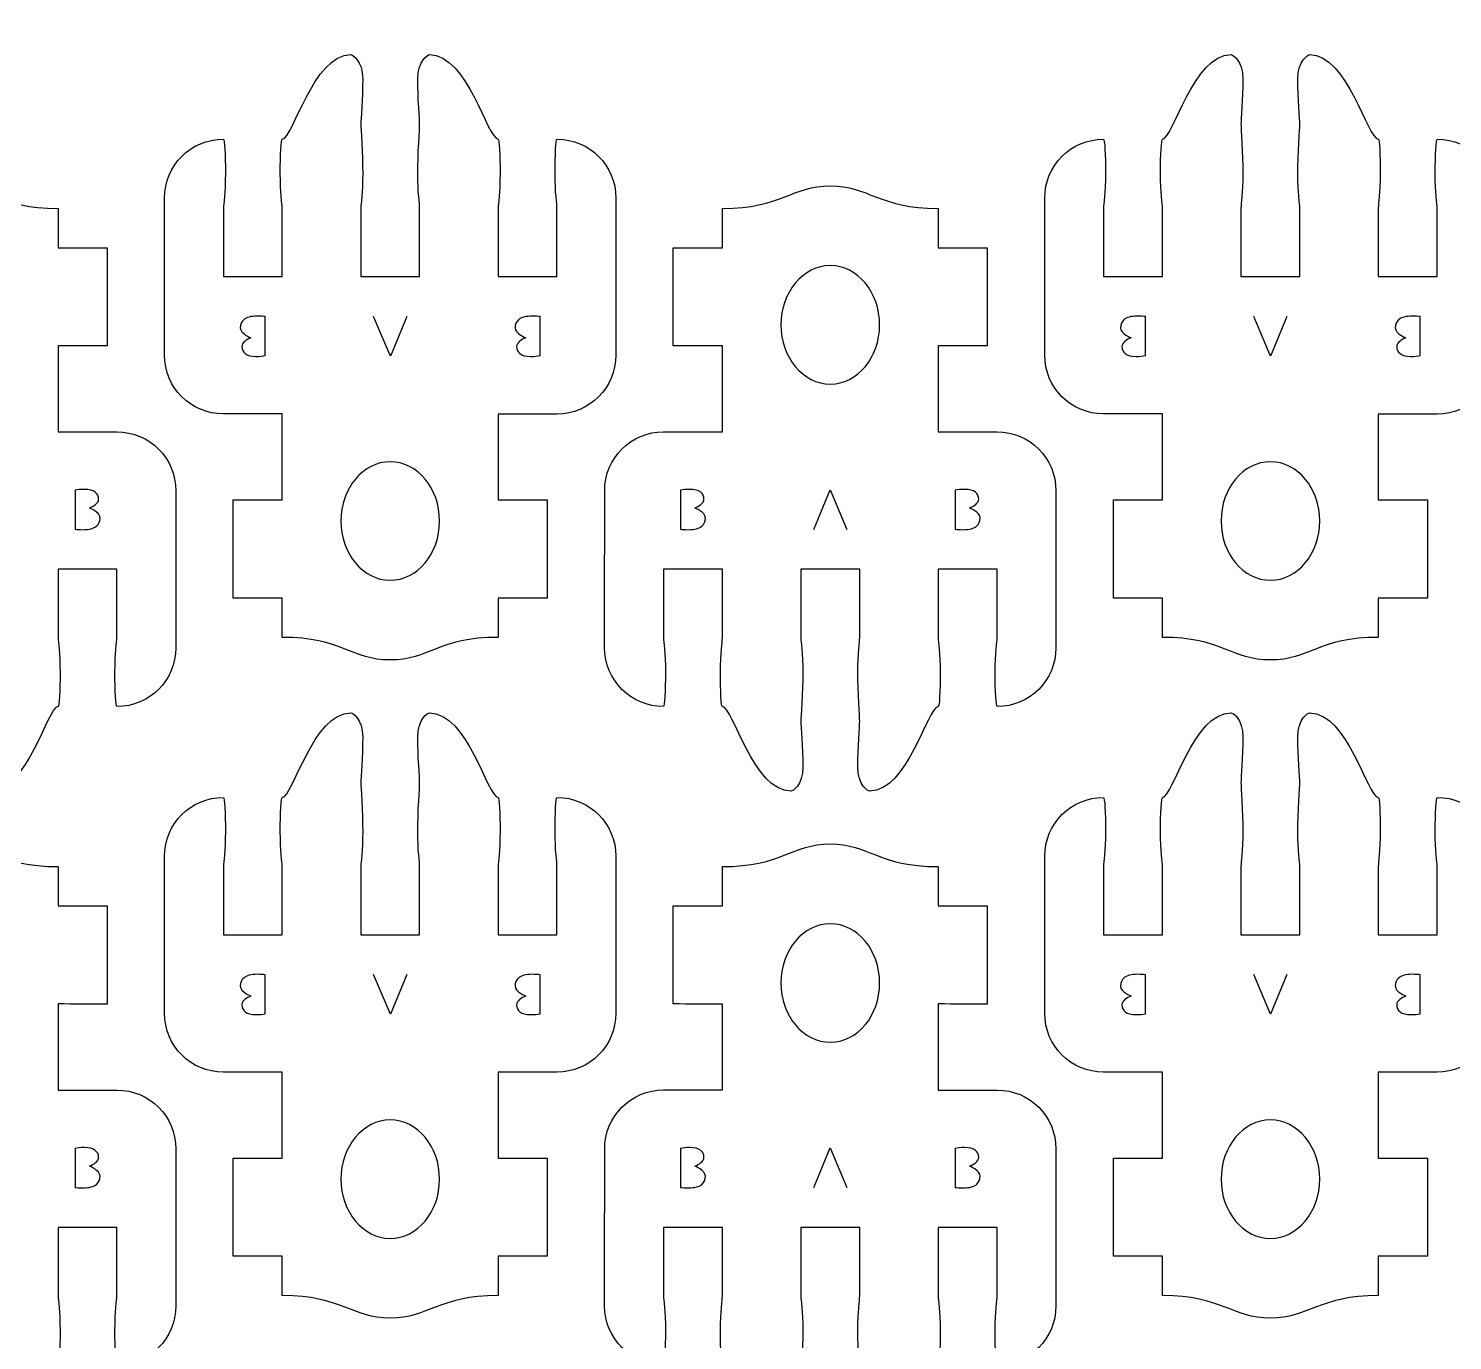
# Model space of a CAD drawing. Extents: x 0 to 300, y 0 to 300.
# Drawn here: x 75.5 to 148.1, y 47.2 to 114 of the extents above; entities that cross this region are included whole.
import ezdxf

# ---------------------------------------------------------------- set-up
doc = ezdxf.new("R2010")
doc.units = 0
doc.header["$MEASUREMENT"] = 0
doc.layers.add('DEFAULT', color=7, linetype='CONTINUOUS')

msp = doc.modelspace()

# ---------------------------------------------------------------- linework, layer by layer
at = {"layer": 'DEFAULT', "color": 250}
for points in [[(94.78, 99.356), (93.942, 97.335), (93.089, 99.356)], [(139.633, 99.356), (138.795, 97.335), (137.942, 99.356)], [(115.514, 88.508), (116.352, 90.529), (117.205, 88.508)], [(94.78, 65.818), (93.942, 63.797), (93.089, 65.818)], [(139.633, 65.818), (138.795, 63.797), (137.942, 65.818)], [(115.514, 54.97), (116.352, 56.991), (117.205, 54.97)]]:
    msp.add_lwpolyline(points, dxfattribs=at)
at = {"layer": 'DEFAULT', "color": 1}
for points, knots in [([(295, 0.1), (198.333, 0.1), (101.667, 0.1), (5, 0.1), (2.25, 0.1), (0, 2.35), (0, 5.1), (0, 101.767), (0, 198.433), (0, 295.1), (0, 297.85), (2.25, 300.1), (5, 300.1), (101.667, 300.1), (198.333, 300.1), (295, 300.1), (297.75, 300.1), (300, 297.85), (300, 295.1), (300, 198.433), (300, 101.767), (300, 5.1), (300, 2.35), (297.75, 0.1), (295, 0.1)], [0, 0, 0, 0, 822.047, 822.047, 822.047, 823.047, 823.047, 823.047, 1645.095, 1645.095, 1645.095, 1646.095, 1646.095, 1646.095, 2468.142, 2468.142, 2468.142, 2469.142, 2469.142, 2469.142, 3291.19, 3291.19, 3291.19, 3292.19, 3292.19, 3292.19, 3292.19]), ([(102.432, 108.387), (102.379, 108.387), (102.333, 107.603), (102.333, 106.637), (102.333, 105.67), (102.432, 105.063), (102.432, 104.887), (102.432, 103.721), (102.432, 102.554), (102.432, 101.387), (101.432, 101.387), (100.433, 101.387), (99.433, 101.387), (99.433, 102.554), (99.433, 103.721), (99.433, 104.887), (99.433, 105.063), (99.532, 105.67), (99.532, 106.637), (99.532, 107.603), (99.49, 108.387), (99.433, 108.387), (98.89, 108.387), (97.867, 112.701), (95.93, 112.701), (95.874, 112.701), (95.334, 112.416), (95.334, 111.449), (95.334, 110.482), (95.433, 109.387), (95.433, 109.137), (95.433, 108.992), (95.334, 107.603), (95.334, 106.637), (95.334, 105.67), (95.433, 105.06), (95.433, 104.887), (95.433, 103.721), (95.433, 102.554), (95.433, 101.387), (94.433, 101.387), (93.434, 101.387), (92.434, 101.387), (92.434, 102.554), (92.434, 103.721), (92.434, 104.887), (92.434, 105.06), (92.533, 105.67), (92.533, 106.637), (92.533, 107.603), (92.434, 108.992), (92.434, 109.137), (92.434, 109.387), (92.533, 110.482), (92.533, 111.449), (92.533, 112.416), (91.99, 112.701), (91.933, 112.701), (89.997, 112.701), (88.973, 108.387), (88.434, 108.387), (88.377, 108.387), (88.331, 107.603), (88.331, 106.637), (88.331, 105.67), (88.434, 105.063), (88.434, 104.887), (88.434, 103.721), (88.434, 102.554), (88.434, 101.387), (87.433, 101.387), (86.432, 101.387), (85.432, 101.387), (85.432, 102.554), (85.432, 103.721), (85.432, 104.887), (85.432, 105.063), (85.534, 105.67), (85.534, 106.637), (85.534, 107.603), (85.488, 108.387), (85.432, 108.387), (83.774, 108.387), (82.433, 107.046), (82.433, 105.388), (82.433, 102.721), (82.433, 100.054), (82.433, 97.387), (82.433, 95.729), (83.774, 94.389), (85.432, 94.389), (86.432, 94.389), (87.433, 94.389), (88.434, 94.389), (88.434, 92.927), (88.434, 91.465), (88.434, 90.004), (87.601, 90.005), (86.769, 90.006), (85.936, 90.007), (85.936, 88.34), (85.936, 86.672), (85.936, 85.005), (86.769, 85.005), (87.601, 85.005), (88.434, 85.005), (88.434, 84.338), (88.434, 83.671), (88.434, 83.005), (91.475, 83.005), (91.962, 81.851), (93.934, 81.851), (95.906, 81.851), (96.392, 83.005), (99.433, 83.005), (99.433, 83.671), (99.433, 84.338), (99.433, 85.005), (100.267, 85.005), (101.101, 85.005), (101.935, 85.005), (101.935, 86.671), (101.935, 88.337), (101.935, 90.004), (101.1, 90.005), (100.265, 90.006), (99.43, 90.007), (99.431, 91.467), (99.432, 92.926), (99.433, 94.385), (100.433, 94.385), (101.432, 94.385), (102.432, 94.385), (104.09, 94.385), (105.431, 95.729), (105.431, 97.387), (105.432, 100.054), (105.433, 102.721), (105.434, 105.388), (105.434, 107.046), (104.09, 108.387), (102.432, 108.387)], [1, 1, 1, 1, 2, 2, 2, 3, 3, 3, 12.92, 12.92, 12.92, 21.42, 21.42, 21.42, 31.34, 31.34, 31.34, 32.34, 32.34, 32.34, 33.34, 33.34, 33.34, 34.34, 34.34, 34.34, 35.34, 35.34, 35.34, 36.34, 36.34, 36.34, 37.34, 37.34, 37.34, 38.34, 38.34, 38.34, 48.26, 48.26, 48.26, 56.76, 56.76, 56.76, 66.68, 66.68, 66.68, 67.68, 67.68, 67.68, 68.68, 68.68, 68.68, 69.68, 69.68, 69.68, 70.68, 70.68, 70.68, 71.68, 71.68, 71.68, 72.68, 72.68, 72.68, 73.68, 73.68, 73.68, 83.6, 83.6, 83.6, 92.11, 92.11, 92.11, 102.03, 102.03, 102.03, 103.03, 103.03, 103.03, 104.03, 104.03, 104.03, 105.03, 105.03, 105.03, 127.709, 127.709, 127.709, 128.709, 128.709, 128.709, 137.219, 137.219, 137.219, 149.649, 149.649, 149.649, 156.729007, 156.729007, 156.729007, 170.909007, 170.909007, 170.909007, 177.989007, 177.989007, 177.989007, 183.659007, 183.659007, 183.659007, 184.659007, 184.659007, 184.659007, 185.659007, 185.659007, 185.659007, 191.329007, 191.329007, 191.329007, 198.419007, 198.419007, 198.419007, 212.589007, 212.589007, 212.589007, 219.689014, 219.689014, 219.689014, 232.099018, 232.099018, 232.099018, 240.599018, 240.599018, 240.599018, 241.599018, 241.599018, 241.599018, 264.27802, 264.27802, 264.27802, 265.27802, 265.27802, 265.27802, 265.27802]), ([(147.285, 108.387), (147.232, 108.387), (147.186, 107.603), (147.186, 106.637), (147.186, 105.67), (147.285, 105.063), (147.285, 104.887), (147.285, 103.721), (147.285, 102.554), (147.285, 101.387), (146.286, 101.387), (145.286, 101.387), (144.286, 101.387), (144.286, 102.554), (144.286, 103.721), (144.286, 104.887), (144.286, 105.063), (144.385, 105.67), (144.385, 106.637), (144.385, 107.603), (144.343, 108.387), (144.286, 108.387), (143.743, 108.387), (142.72, 112.701), (140.783, 112.701), (140.727, 112.701), (140.187, 112.416), (140.187, 111.449), (140.187, 110.482), (140.286, 109.387), (140.286, 109.137), (140.286, 108.992), (140.187, 107.603), (140.187, 106.637), (140.187, 105.67), (140.286, 105.06), (140.286, 104.887), (140.286, 103.721), (140.286, 102.554), (140.286, 101.387), (139.286, 101.387), (138.287, 101.387), (137.287, 101.387), (137.287, 102.554), (137.287, 103.721), (137.287, 104.887), (137.287, 105.06), (137.386, 105.67), (137.386, 106.637), (137.386, 107.603), (137.287, 108.992), (137.287, 109.137), (137.287, 109.387), (137.386, 110.482), (137.386, 111.449), (137.386, 112.416), (136.843, 112.701), (136.786, 112.701), (134.85, 112.701), (133.827, 108.387), (133.287, 108.387), (133.23, 108.387), (133.185, 107.603), (133.185, 106.637), (133.185, 105.67), (133.287, 105.063), (133.287, 104.887), (133.287, 103.721), (133.287, 102.554), (133.287, 101.387), (132.286, 101.387), (131.286, 101.387), (130.285, 101.387), (130.285, 102.554), (130.285, 103.721), (130.285, 104.887), (130.285, 105.063), (130.387, 105.67), (130.387, 106.637), (130.387, 107.603), (130.341, 108.387), (130.285, 108.387), (128.627, 108.387), (127.286, 107.046), (127.286, 105.388), (127.286, 102.721), (127.286, 100.054), (127.286, 97.387), (127.286, 95.729), (128.627, 94.389), (130.285, 94.389), (131.286, 94.389), (132.286, 94.389), (133.287, 94.389), (133.287, 92.927), (133.287, 91.465), (133.287, 90.004), (132.454, 90.005), (131.622, 90.006), (130.789, 90.007), (130.789, 88.34), (130.789, 86.672), (130.789, 85.005), (131.622, 85.005), (132.454, 85.005), (133.287, 85.005), (133.287, 84.338), (133.287, 83.671), (133.287, 83.005), (136.328, 83.005), (136.815, 81.851), (138.787, 81.851), (140.759, 81.851), (141.245, 83.005), (144.286, 83.005), (144.286, 83.671), (144.286, 84.338), (144.286, 85.005), (145.12, 85.005), (145.954, 85.005), (146.788, 85.005), (146.788, 86.671), (146.788, 88.337), (146.788, 90.004), (145.953, 90.005), (145.118, 90.006), (144.283, 90.007), (144.284, 91.467), (144.285, 92.926), (144.286, 94.385), (145.286, 94.385), (146.286, 94.385), (147.285, 94.385), (148.943, 94.385), (150.284, 95.729), (150.284, 97.387), (150.285, 100.054), (150.286, 102.721), (150.287, 105.388), (150.287, 107.046), (148.943, 108.387), (147.285, 108.387)], [1, 1, 1, 1, 2, 2, 2, 3, 3, 3, 12.92, 12.92, 12.92, 21.42, 21.42, 21.42, 31.34, 31.34, 31.34, 32.34, 32.34, 32.34, 33.34, 33.34, 33.34, 34.34, 34.34, 34.34, 35.34, 35.34, 35.34, 36.34, 36.34, 36.34, 37.34, 37.34, 37.34, 38.34, 38.34, 38.34, 48.26, 48.26, 48.26, 56.76, 56.76, 56.76, 66.68, 66.68, 66.68, 67.68, 67.68, 67.68, 68.68, 68.68, 68.68, 69.68, 69.68, 69.68, 70.68, 70.68, 70.68, 71.68, 71.68, 71.68, 72.68, 72.68, 72.68, 73.68, 73.68, 73.68, 83.6, 83.6, 83.6, 92.109, 92.109, 92.109, 102.029, 102.029, 102.029, 103.029, 103.029, 103.029, 104.029, 104.029, 104.029, 105.029, 105.029, 105.029, 127.708, 127.708, 127.708, 128.708, 128.708, 128.708, 137.217, 137.217, 137.217, 149.647, 149.647, 149.647, 156.727007, 156.727007, 156.727007, 170.907007, 170.907007, 170.907007, 177.987007, 177.987007, 177.987007, 183.657007, 183.657007, 183.657007, 184.657007, 184.657007, 184.657007, 185.657007, 185.657007, 185.657007, 191.327007, 191.327007, 191.327007, 198.417007, 198.417007, 198.417007, 212.587007, 212.587007, 212.587007, 219.687014, 219.687014, 219.687014, 232.097018, 232.097018, 232.097018, 240.597018, 240.597018, 240.597018, 241.597018, 241.597018, 241.597018, 264.27602, 264.27602, 264.27602, 265.27602, 265.27602, 265.27602, 265.27602]), ([(63.009, 79.478), (63.062, 79.478), (63.107, 80.261), (63.107, 81.227), (63.107, 82.194), (63.009, 82.801), (63.009, 82.977), (63.009, 84.144), (63.009, 85.31), (63.009, 86.477), (64.008, 86.477), (65.008, 86.477), (66.007, 86.477), (66.007, 85.31), (66.007, 84.144), (66.007, 82.977), (66.007, 82.801), (65.909, 82.194), (65.909, 81.227), (65.909, 80.261), (65.951, 79.478), (66.007, 79.478), (66.551, 79.478), (67.574, 75.163), (69.51, 75.163), (69.567, 75.163), (70.107, 75.448), (70.107, 76.415), (70.107, 77.382), (70.008, 78.477), (70.008, 78.728), (70.008, 78.872), (70.107, 80.261), (70.107, 81.227), (70.107, 82.194), (70.008, 82.804), (70.008, 82.977), (70.008, 84.144), (70.008, 85.31), (70.008, 86.477), (71.007, 86.477), (72.007, 86.477), (73.006, 86.477), (73.006, 85.31), (73.006, 84.144), (73.006, 82.977), (73.006, 82.804), (72.908, 82.194), (72.908, 81.227), (72.908, 80.261), (73.006, 78.872), (73.006, 78.728), (73.006, 78.477), (72.908, 77.382), (72.908, 76.415), (72.908, 75.448), (73.451, 75.163), (73.507, 75.163), (75.444, 75.163), (76.467, 79.478), (77.007, 79.478), (77.063, 79.478), (77.109, 80.261), (77.109, 81.227), (77.109, 82.194), (77.007, 82.801), (77.007, 82.977), (77.007, 84.144), (77.007, 85.31), (77.007, 86.477), (78.008, 86.477), (79.008, 86.477), (80.009, 86.477), (80.009, 85.31), (80.009, 84.144), (80.009, 82.977), (80.009, 82.801), (79.906, 82.194), (79.906, 81.227), (79.906, 80.261), (79.953, 79.478), (80.009, 79.478), (81.667, 79.478), (83.007, 80.818), (83.007, 82.476), (83.007, 85.143), (83.007, 87.81), (83.007, 90.477), (83.007, 92.135), (81.667, 93.475), (80.009, 93.475), (79.008, 93.475), (78.008, 93.475), (77.007, 93.475), (77.007, 94.937), (77.007, 96.399), (77.007, 97.86), (77.839, 97.859), (78.672, 97.858), (79.505, 97.857), (79.505, 99.524), (79.505, 101.192), (79.505, 102.859), (78.672, 102.859), (77.839, 102.859), (77.007, 102.859), (77.007, 103.526), (77.007, 104.193), (77.007, 104.86), (73.966, 104.86), (73.479, 106.013), (71.507, 106.013), (69.535, 106.013), (69.048, 104.86), (66.007, 104.86), (66.007, 104.193), (66.007, 103.526), (66.007, 102.859), (65.174, 102.859), (64.34, 102.859), (63.506, 102.859), (63.506, 101.193), (63.506, 99.527), (63.506, 97.86), (64.341, 97.859), (65.176, 97.858), (66.011, 97.857), (66.01, 96.398), (66.008, 94.938), (66.007, 93.479), (65.008, 93.479), (64.008, 93.479), (63.009, 93.479), (61.351, 93.479), (60.01, 92.135), (60.01, 90.477), (60.009, 87.81), (60.008, 85.143), (60.007, 82.476), (60.007, 80.818), (61.351, 79.478), (63.009, 79.478)], [1, 1, 1, 1, 2, 2, 2, 3, 3, 3, 12.92, 12.92, 12.92, 21.42, 21.42, 21.42, 31.34, 31.34, 31.34, 32.34, 32.34, 32.34, 33.34, 33.34, 33.34, 34.34, 34.34, 34.34, 35.34, 35.34, 35.34, 36.34, 36.34, 36.34, 37.34, 37.34, 37.34, 38.34, 38.34, 38.34, 48.26, 48.26, 48.26, 56.76, 56.76, 56.76, 66.68, 66.68, 66.68, 67.68, 67.68, 67.68, 68.68, 68.68, 68.68, 69.68, 69.68, 69.68, 70.68, 70.68, 70.68, 71.68, 71.68, 71.68, 72.68, 72.68, 72.68, 73.68, 73.68, 73.68, 83.6, 83.6, 83.6, 92.11, 92.11, 92.11, 102.03, 102.03, 102.03, 103.03, 103.03, 103.03, 104.03, 104.03, 104.03, 105.03, 105.03, 105.03, 127.709, 127.709, 127.709, 128.709, 128.709, 128.709, 137.219, 137.219, 137.219, 149.649, 149.649, 149.649, 156.729007, 156.729007, 156.729007, 170.909007, 170.909007, 170.909007, 177.989007, 177.989007, 177.989007, 183.659007, 183.659007, 183.659007, 184.659007, 184.659007, 184.659007, 185.659007, 185.659007, 185.659007, 191.329007, 191.329007, 191.329007, 198.419007, 198.419007, 198.419007, 212.589007, 212.589007, 212.589007, 219.689014, 219.689014, 219.689014, 232.099018, 232.099018, 232.099018, 240.599018, 240.599018, 240.599018, 241.599018, 241.599018, 241.599018, 264.27802, 264.27802, 264.27802, 265.27802, 265.27802, 265.27802, 265.27802]), ([(107.862, 79.478), (107.915, 79.478), (107.961, 80.261), (107.961, 81.227), (107.961, 82.194), (107.862, 82.801), (107.862, 82.977), (107.862, 84.144), (107.862, 85.31), (107.862, 86.477), (108.861, 86.477), (109.861, 86.477), (110.86, 86.477), (110.86, 85.31), (110.86, 84.144), (110.86, 82.977), (110.86, 82.801), (110.762, 82.194), (110.762, 81.227), (110.762, 80.261), (110.804, 79.478), (110.86, 79.478), (111.404, 79.478), (112.427, 75.163), (114.363, 75.163), (114.42, 75.163), (114.96, 75.448), (114.96, 76.415), (114.96, 77.382), (114.861, 78.477), (114.861, 78.728), (114.861, 78.872), (114.96, 80.261), (114.96, 81.227), (114.96, 82.194), (114.861, 82.804), (114.861, 82.977), (114.861, 84.144), (114.861, 85.31), (114.861, 86.477), (115.86, 86.477), (116.86, 86.477), (117.859, 86.477), (117.859, 85.31), (117.859, 84.144), (117.859, 82.977), (117.859, 82.804), (117.761, 82.194), (117.761, 81.227), (117.761, 80.261), (117.859, 78.872), (117.859, 78.728), (117.859, 78.477), (117.761, 77.382), (117.761, 76.415), (117.761, 75.448), (118.304, 75.163), (118.36, 75.163), (120.297, 75.163), (121.32, 79.478), (121.86, 79.478), (121.916, 79.478), (121.962, 80.261), (121.962, 81.227), (121.962, 82.194), (121.86, 82.801), (121.86, 82.977), (121.86, 84.144), (121.86, 85.31), (121.86, 86.477), (122.861, 86.477), (123.861, 86.477), (124.862, 86.477), (124.862, 85.31), (124.862, 84.144), (124.862, 82.977), (124.862, 82.801), (124.759, 82.194), (124.759, 81.227), (124.759, 80.261), (124.806, 79.478), (124.862, 79.478), (126.52, 79.478), (127.86, 80.818), (127.86, 82.476), (127.86, 85.143), (127.86, 87.81), (127.86, 90.477), (127.86, 92.135), (126.52, 93.475), (124.862, 93.475), (123.861, 93.475), (122.861, 93.475), (121.86, 93.475), (121.86, 94.937), (121.86, 96.399), (121.86, 97.86), (122.693, 97.859), (123.525, 97.858), (124.358, 97.857), (124.358, 99.524), (124.358, 101.192), (124.358, 102.859), (123.525, 102.859), (122.693, 102.859), (121.86, 102.859), (121.86, 103.526), (121.86, 104.193), (121.86, 104.86), (118.819, 104.86), (118.332, 106.013), (116.36, 106.013), (114.388, 106.013), (113.901, 104.86), (110.86, 104.86), (110.86, 104.193), (110.86, 103.526), (110.86, 102.859), (110.027, 102.859), (109.193, 102.859), (108.359, 102.859), (108.359, 101.193), (108.359, 99.527), (108.359, 97.86), (109.194, 97.859), (110.029, 97.858), (110.864, 97.857), (110.863, 96.398), (110.862, 94.938), (110.86, 93.479), (109.861, 93.479), (108.861, 93.479), (107.862, 93.479), (106.204, 93.479), (104.863, 92.135), (104.863, 90.477), (104.862, 87.81), (104.861, 85.143), (104.86, 82.476), (104.86, 80.818), (106.204, 79.478), (107.862, 79.478)], [1, 1, 1, 1, 2, 2, 2, 3, 3, 3, 12.92, 12.92, 12.92, 21.42, 21.42, 21.42, 31.34, 31.34, 31.34, 32.34, 32.34, 32.34, 33.34, 33.34, 33.34, 34.34, 34.34, 34.34, 35.34, 35.34, 35.34, 36.34, 36.34, 36.34, 37.34, 37.34, 37.34, 38.34, 38.34, 38.34, 48.26, 48.26, 48.26, 56.76, 56.76, 56.76, 66.68, 66.68, 66.68, 67.68, 67.68, 67.68, 68.68, 68.68, 68.68, 69.68, 69.68, 69.68, 70.68, 70.68, 70.68, 71.68, 71.68, 71.68, 72.68, 72.68, 72.68, 73.68, 73.68, 73.68, 83.6, 83.6, 83.6, 92.109, 92.109, 92.109, 102.029, 102.029, 102.029, 103.029, 103.029, 103.029, 104.029, 104.029, 104.029, 105.029, 105.029, 105.029, 127.708, 127.708, 127.708, 128.708, 128.708, 128.708, 137.217, 137.217, 137.217, 149.647, 149.647, 149.647, 156.727007, 156.727007, 156.727007, 170.907007, 170.907007, 170.907007, 177.987007, 177.987007, 177.987007, 183.657007, 183.657007, 183.657007, 184.657007, 184.657007, 184.657007, 185.657007, 185.657007, 185.657007, 191.327007, 191.327007, 191.327007, 198.417007, 198.417007, 198.417007, 212.587007, 212.587007, 212.587007, 219.687014, 219.687014, 219.687014, 232.097018, 232.097018, 232.097018, 240.597018, 240.597018, 240.597018, 241.597018, 241.597018, 241.597018, 264.27602, 264.27602, 264.27602, 265.27602, 265.27602, 265.27602, 265.27602]), ([(116.36, 101.949), (117.747, 101.949), (118.872, 100.598), (118.872, 98.929), (118.872, 97.261), (117.747, 95.91), (116.36, 95.91), (114.97, 95.91), (113.845, 97.261), (113.845, 98.929), (113.845, 100.598), (114.97, 101.949), (116.36, 101.949)], [1, 1, 1, 1, 2, 2, 2, 3, 3, 3, 4, 4, 4, 5, 5, 5, 5]), ([(93.934, 85.915), (92.547, 85.915), (91.422, 87.266), (91.422, 88.935), (91.422, 90.603), (92.547, 91.955), (93.934, 91.955), (95.323, 91.955), (96.449, 90.603), (96.449, 88.935), (96.449, 87.266), (95.323, 85.915), (93.934, 85.915)], [1, 1, 1, 1, 2, 2, 2, 3, 3, 3, 4, 4, 4, 5, 5, 5, 5]), ([(138.787, 85.915), (137.4, 85.915), (136.275, 87.266), (136.275, 88.935), (136.275, 90.603), (137.4, 91.955), (138.787, 91.955), (140.177, 91.955), (141.302, 90.603), (141.302, 88.935), (141.302, 87.266), (140.177, 85.915), (138.787, 85.915)], [1, 1, 1, 1, 2, 2, 2, 3, 3, 3, 4, 4, 4, 5, 5, 5, 5]), ([(102.432, 74.848), (102.379, 74.848), (102.333, 74.065), (102.333, 73.099), (102.333, 72.132), (102.432, 71.525), (102.432, 71.349), (102.432, 70.182), (102.432, 69.016), (102.432, 67.849), (101.432, 67.849), (100.433, 67.849), (99.433, 67.849), (99.433, 69.016), (99.433, 70.182), (99.433, 71.349), (99.433, 71.525), (99.532, 72.132), (99.532, 73.099), (99.532, 74.065), (99.49, 74.848), (99.433, 74.848), (98.89, 74.848), (97.867, 79.163), (95.93, 79.163), (95.874, 79.163), (95.334, 78.877), (95.334, 77.911), (95.334, 76.944), (95.433, 75.849), (95.433, 75.598), (95.433, 75.454), (95.334, 74.065), (95.334, 73.099), (95.334, 72.132), (95.433, 71.522), (95.433, 71.349), (95.433, 70.182), (95.433, 69.016), (95.433, 67.849), (94.433, 67.849), (93.434, 67.849), (92.434, 67.849), (92.434, 69.016), (92.434, 70.182), (92.434, 71.349), (92.434, 71.522), (92.533, 72.132), (92.533, 73.099), (92.533, 74.065), (92.434, 75.454), (92.434, 75.598), (92.434, 75.849), (92.533, 76.944), (92.533, 77.911), (92.533, 78.877), (91.99, 79.163), (91.933, 79.163), (89.997, 79.163), (88.973, 74.848), (88.434, 74.848), (88.377, 74.848), (88.331, 74.065), (88.331, 73.099), (88.331, 72.132), (88.434, 71.525), (88.434, 71.349), (88.434, 70.182), (88.434, 69.016), (88.434, 67.849), (87.433, 67.849), (86.432, 67.849), (85.432, 67.849), (85.432, 69.016), (85.432, 70.182), (85.432, 71.349), (85.432, 71.525), (85.534, 72.132), (85.534, 73.099), (85.534, 74.065), (85.488, 74.848), (85.432, 74.848), (83.774, 74.848), (82.433, 73.508), (82.433, 71.85), (82.433, 69.183), (82.433, 66.516), (82.433, 63.849), (82.433, 62.191), (83.774, 60.851), (85.432, 60.851), (86.432, 60.851), (87.433, 60.851), (88.434, 60.851), (88.434, 59.389), (88.434, 57.927), (88.434, 56.466), (87.601, 56.467), (86.769, 56.468), (85.936, 56.469), (85.936, 54.802), (85.936, 53.134), (85.936, 51.467), (86.769, 51.467), (87.601, 51.467), (88.434, 51.467), (88.434, 50.8), (88.434, 50.133), (88.434, 49.466), (91.475, 49.466), (91.962, 48.313), (93.934, 48.313), (95.906, 48.313), (96.392, 49.466), (99.433, 49.466), (99.433, 50.133), (99.433, 50.8), (99.433, 51.467), (100.267, 51.467), (101.101, 51.467), (101.935, 51.467), (101.935, 53.133), (101.935, 54.799), (101.935, 56.466), (101.1, 56.467), (100.265, 56.468), (99.43, 56.469), (99.431, 57.928), (99.432, 59.388), (99.433, 60.847), (100.433, 60.847), (101.432, 60.847), (102.432, 60.847), (104.09, 60.847), (105.431, 62.191), (105.431, 63.849), (105.432, 66.516), (105.433, 69.183), (105.434, 71.85), (105.434, 73.508), (104.09, 74.848), (102.432, 74.848)], [1, 1, 1, 1, 2, 2, 2, 3, 3, 3, 12.92, 12.92, 12.92, 21.42, 21.42, 21.42, 31.34, 31.34, 31.34, 32.34, 32.34, 32.34, 33.34, 33.34, 33.34, 34.34, 34.34, 34.34, 35.34, 35.34, 35.34, 36.34, 36.34, 36.34, 37.34, 37.34, 37.34, 38.34, 38.34, 38.34, 48.26, 48.26, 48.26, 56.76, 56.76, 56.76, 66.68, 66.68, 66.68, 67.68, 67.68, 67.68, 68.68, 68.68, 68.68, 69.68, 69.68, 69.68, 70.68, 70.68, 70.68, 71.68, 71.68, 71.68, 72.68, 72.68, 72.68, 73.68, 73.68, 73.68, 83.6, 83.6, 83.6, 92.11, 92.11, 92.11, 102.03, 102.03, 102.03, 103.03, 103.03, 103.03, 104.03, 104.03, 104.03, 105.03, 105.03, 105.03, 127.709, 127.709, 127.709, 128.709, 128.709, 128.709, 137.219, 137.219, 137.219, 149.649, 149.649, 149.649, 156.729007, 156.729007, 156.729007, 170.909007, 170.909007, 170.909007, 177.989007, 177.989007, 177.989007, 183.659007, 183.659007, 183.659007, 184.659007, 184.659007, 184.659007, 185.659007, 185.659007, 185.659007, 191.329007, 191.329007, 191.329007, 198.419007, 198.419007, 198.419007, 212.589007, 212.589007, 212.589007, 219.689014, 219.689014, 219.689014, 232.099018, 232.099018, 232.099018, 240.599018, 240.599018, 240.599018, 241.599018, 241.599018, 241.599018, 264.27802, 264.27802, 264.27802, 265.27802, 265.27802, 265.27802, 265.27802]), ([(147.285, 74.848), (147.232, 74.848), (147.186, 74.065), (147.186, 73.099), (147.186, 72.132), (147.285, 71.525), (147.285, 71.349), (147.285, 70.182), (147.285, 69.016), (147.285, 67.849), (146.286, 67.849), (145.286, 67.849), (144.286, 67.849), (144.286, 69.016), (144.286, 70.182), (144.286, 71.349), (144.286, 71.525), (144.385, 72.132), (144.385, 73.099), (144.385, 74.065), (144.343, 74.848), (144.286, 74.848), (143.743, 74.848), (142.72, 79.163), (140.783, 79.163), (140.727, 79.163), (140.187, 78.877), (140.187, 77.911), (140.187, 76.944), (140.286, 75.849), (140.286, 75.598), (140.286, 75.454), (140.187, 74.065), (140.187, 73.099), (140.187, 72.132), (140.286, 71.522), (140.286, 71.349), (140.286, 70.182), (140.286, 69.016), (140.286, 67.849), (139.286, 67.849), (138.287, 67.849), (137.287, 67.849), (137.287, 69.016), (137.287, 70.182), (137.287, 71.349), (137.287, 71.522), (137.386, 72.132), (137.386, 73.099), (137.386, 74.065), (137.287, 75.454), (137.287, 75.598), (137.287, 75.849), (137.386, 76.944), (137.386, 77.911), (137.386, 78.877), (136.843, 79.163), (136.786, 79.163), (134.85, 79.163), (133.827, 74.848), (133.287, 74.848), (133.23, 74.848), (133.185, 74.065), (133.185, 73.099), (133.185, 72.132), (133.287, 71.525), (133.287, 71.349), (133.287, 70.182), (133.287, 69.016), (133.287, 67.849), (132.286, 67.849), (131.286, 67.849), (130.285, 67.849), (130.285, 69.016), (130.285, 70.182), (130.285, 71.349), (130.285, 71.525), (130.387, 72.132), (130.387, 73.099), (130.387, 74.065), (130.341, 74.848), (130.285, 74.848), (128.627, 74.848), (127.286, 73.508), (127.286, 71.85), (127.286, 69.183), (127.286, 66.516), (127.286, 63.849), (127.286, 62.191), (128.627, 60.851), (130.285, 60.851), (131.286, 60.851), (132.286, 60.851), (133.287, 60.851), (133.287, 59.389), (133.287, 57.927), (133.287, 56.466), (132.454, 56.467), (131.622, 56.468), (130.789, 56.469), (130.789, 54.802), (130.789, 53.134), (130.789, 51.467), (131.622, 51.467), (132.454, 51.467), (133.287, 51.467), (133.287, 50.8), (133.287, 50.133), (133.287, 49.466), (136.328, 49.466), (136.815, 48.313), (138.787, 48.313), (140.759, 48.313), (141.245, 49.466), (144.286, 49.466), (144.286, 50.133), (144.286, 50.8), (144.286, 51.467), (145.12, 51.467), (145.954, 51.467), (146.788, 51.467), (146.788, 53.133), (146.788, 54.799), (146.788, 56.466), (145.953, 56.467), (145.118, 56.468), (144.283, 56.469), (144.284, 57.928), (144.285, 59.388), (144.286, 60.847), (145.286, 60.847), (146.286, 60.847), (147.285, 60.847), (148.943, 60.847), (150.284, 62.191), (150.284, 63.849), (150.285, 66.516), (150.286, 69.183), (150.287, 71.85), (150.287, 73.508), (148.943, 74.848), (147.285, 74.848)], [1, 1, 1, 1, 2, 2, 2, 3, 3, 3, 12.92, 12.92, 12.92, 21.42, 21.42, 21.42, 31.34, 31.34, 31.34, 32.34, 32.34, 32.34, 33.34, 33.34, 33.34, 34.34, 34.34, 34.34, 35.34, 35.34, 35.34, 36.34, 36.34, 36.34, 37.34, 37.34, 37.34, 38.34, 38.34, 38.34, 48.26, 48.26, 48.26, 56.76, 56.76, 56.76, 66.68, 66.68, 66.68, 67.68, 67.68, 67.68, 68.68, 68.68, 68.68, 69.68, 69.68, 69.68, 70.68, 70.68, 70.68, 71.68, 71.68, 71.68, 72.68, 72.68, 72.68, 73.68, 73.68, 73.68, 83.6, 83.6, 83.6, 92.109, 92.109, 92.109, 102.029, 102.029, 102.029, 103.029, 103.029, 103.029, 104.029, 104.029, 104.029, 105.029, 105.029, 105.029, 127.708, 127.708, 127.708, 128.708, 128.708, 128.708, 137.217, 137.217, 137.217, 149.647, 149.647, 149.647, 156.727007, 156.727007, 156.727007, 170.907007, 170.907007, 170.907007, 177.987007, 177.987007, 177.987007, 183.657007, 183.657007, 183.657007, 184.657007, 184.657007, 184.657007, 185.657007, 185.657007, 185.657007, 191.327007, 191.327007, 191.327007, 198.417007, 198.417007, 198.417007, 212.587007, 212.587007, 212.587007, 219.687014, 219.687014, 219.687014, 232.097018, 232.097018, 232.097018, 240.597018, 240.597018, 240.597018, 241.597018, 241.597018, 241.597018, 264.27602, 264.27602, 264.27602, 265.27602, 265.27602, 265.27602, 265.27602]), ([(63.009, 45.939), (63.062, 45.939), (63.107, 46.723), (63.107, 47.689), (63.107, 48.656), (63.009, 49.263), (63.009, 49.439), (63.009, 50.606), (63.009, 51.772), (63.009, 52.939), (64.008, 52.939), (65.008, 52.939), (66.007, 52.939), (66.007, 51.772), (66.007, 50.606), (66.007, 49.439), (66.007, 49.263), (65.909, 48.656), (65.909, 47.689), (65.909, 46.723), (65.951, 45.939), (66.007, 45.939), (66.551, 45.939), (67.574, 41.625), (69.51, 41.625), (69.567, 41.625), (70.107, 41.91), (70.107, 42.877), (70.107, 43.844), (70.008, 44.939), (70.008, 45.189), (70.008, 45.334), (70.107, 46.723), (70.107, 47.689), (70.107, 48.656), (70.008, 49.266), (70.008, 49.439), (70.008, 50.606), (70.008, 51.772), (70.008, 52.939), (71.007, 52.939), (72.007, 52.939), (73.006, 52.939), (73.006, 51.772), (73.006, 50.606), (73.006, 49.439), (73.006, 49.266), (72.908, 48.656), (72.908, 47.689), (72.908, 46.723), (73.006, 45.334), (73.006, 45.189), (73.006, 44.939), (72.908, 43.844), (72.908, 42.877), (72.908, 41.91), (73.451, 41.625), (73.507, 41.625), (75.444, 41.625), (76.467, 45.939), (77.007, 45.939), (77.063, 45.939), (77.109, 46.723), (77.109, 47.689), (77.109, 48.656), (77.007, 49.263), (77.007, 49.439), (77.007, 50.606), (77.007, 51.772), (77.007, 52.939), (78.008, 52.939), (79.008, 52.939), (80.009, 52.939), (80.009, 51.772), (80.009, 50.606), (80.009, 49.439), (80.009, 49.263), (79.906, 48.656), (79.906, 47.689), (79.906, 46.723), (79.953, 45.939), (80.009, 45.939), (81.667, 45.939), (83.007, 47.28), (83.007, 48.938), (83.007, 51.605), (83.007, 54.272), (83.007, 56.939), (83.007, 58.597), (81.667, 59.937), (80.009, 59.937), (79.008, 59.937), (78.008, 59.937), (77.007, 59.937), (77.007, 61.399), (77.007, 62.861), (77.007, 64.322), (77.839, 64.321), (78.672, 64.32), (79.505, 64.319), (79.505, 65.986), (79.505, 67.654), (79.505, 69.321), (78.672, 69.321), (77.839, 69.321), (77.007, 69.321), (77.007, 69.988), (77.007, 70.655), (77.007, 71.321), (73.966, 71.321), (73.479, 72.475), (71.507, 72.475), (69.535, 72.475), (69.048, 71.321), (66.007, 71.321), (66.007, 70.655), (66.007, 69.988), (66.007, 69.321), (65.174, 69.321), (64.34, 69.321), (63.506, 69.321), (63.506, 67.655), (63.506, 65.989), (63.506, 64.322), (64.341, 64.321), (65.176, 64.32), (66.011, 64.319), (66.01, 62.859), (66.008, 61.4), (66.007, 59.941), (65.008, 59.941), (64.008, 59.941), (63.009, 59.941), (61.351, 59.941), (60.01, 58.597), (60.01, 56.939), (60.009, 54.272), (60.008, 51.605), (60.007, 48.938), (60.007, 47.28), (61.351, 45.939), (63.009, 45.939)], [1, 1, 1, 1, 2, 2, 2, 3, 3, 3, 12.92, 12.92, 12.92, 21.42, 21.42, 21.42, 31.34, 31.34, 31.34, 32.34, 32.34, 32.34, 33.34, 33.34, 33.34, 34.34, 34.34, 34.34, 35.34, 35.34, 35.34, 36.34, 36.34, 36.34, 37.34, 37.34, 37.34, 38.34, 38.34, 38.34, 48.26, 48.26, 48.26, 56.76, 56.76, 56.76, 66.68, 66.68, 66.68, 67.68, 67.68, 67.68, 68.68, 68.68, 68.68, 69.68, 69.68, 69.68, 70.68, 70.68, 70.68, 71.68, 71.68, 71.68, 72.68, 72.68, 72.68, 73.68, 73.68, 73.68, 83.6, 83.6, 83.6, 92.11, 92.11, 92.11, 102.03, 102.03, 102.03, 103.03, 103.03, 103.03, 104.03, 104.03, 104.03, 105.03, 105.03, 105.03, 127.709, 127.709, 127.709, 128.709, 128.709, 128.709, 137.219, 137.219, 137.219, 149.649, 149.649, 149.649, 156.729007, 156.729007, 156.729007, 170.909007, 170.909007, 170.909007, 177.989007, 177.989007, 177.989007, 183.659007, 183.659007, 183.659007, 184.659007, 184.659007, 184.659007, 185.659007, 185.659007, 185.659007, 191.329007, 191.329007, 191.329007, 198.419007, 198.419007, 198.419007, 212.589007, 212.589007, 212.589007, 219.689014, 219.689014, 219.689014, 232.099018, 232.099018, 232.099018, 240.599018, 240.599018, 240.599018, 241.599018, 241.599018, 241.599018, 264.27802, 264.27802, 264.27802, 265.27802, 265.27802, 265.27802, 265.27802]), ([(107.862, 45.939), (107.915, 45.939), (107.961, 46.723), (107.961, 47.689), (107.961, 48.656), (107.862, 49.263), (107.862, 49.439), (107.862, 50.606), (107.862, 51.772), (107.862, 52.939), (108.861, 52.939), (109.861, 52.939), (110.86, 52.939), (110.86, 51.772), (110.86, 50.606), (110.86, 49.439), (110.86, 49.263), (110.762, 48.656), (110.762, 47.689), (110.762, 46.723), (110.804, 45.939), (110.86, 45.939), (111.404, 45.939), (112.427, 41.625), (114.363, 41.625), (114.42, 41.625), (114.96, 41.91), (114.96, 42.877), (114.96, 43.844), (114.861, 44.939), (114.861, 45.189), (114.861, 45.334), (114.96, 46.723), (114.96, 47.689), (114.96, 48.656), (114.861, 49.266), (114.861, 49.439), (114.861, 50.606), (114.861, 51.772), (114.861, 52.939), (115.86, 52.939), (116.86, 52.939), (117.859, 52.939), (117.859, 51.772), (117.859, 50.606), (117.859, 49.439), (117.859, 49.266), (117.761, 48.656), (117.761, 47.689), (117.761, 46.723), (117.859, 45.334), (117.859, 45.189), (117.859, 44.939), (117.761, 43.844), (117.761, 42.877), (117.761, 41.91), (118.304, 41.625), (118.36, 41.625), (120.297, 41.625), (121.32, 45.939), (121.86, 45.939), (121.916, 45.939), (121.962, 46.723), (121.962, 47.689), (121.962, 48.656), (121.86, 49.263), (121.86, 49.439), (121.86, 50.606), (121.86, 51.772), (121.86, 52.939), (122.861, 52.939), (123.861, 52.939), (124.862, 52.939), (124.862, 51.772), (124.862, 50.606), (124.862, 49.439), (124.862, 49.263), (124.759, 48.656), (124.759, 47.689), (124.759, 46.723), (124.806, 45.939), (124.862, 45.939), (126.52, 45.939), (127.86, 47.28), (127.86, 48.938), (127.86, 51.605), (127.86, 54.272), (127.86, 56.939), (127.86, 58.597), (126.52, 59.937), (124.862, 59.937), (123.861, 59.937), (122.861, 59.937), (121.86, 59.937), (121.86, 61.399), (121.86, 62.861), (121.86, 64.322), (122.693, 64.321), (123.525, 64.32), (124.358, 64.319), (124.358, 65.986), (124.358, 67.654), (124.358, 69.321), (123.525, 69.321), (122.693, 69.321), (121.86, 69.321), (121.86, 69.988), (121.86, 70.655), (121.86, 71.321), (118.819, 71.321), (118.332, 72.475), (116.36, 72.475), (114.388, 72.475), (113.901, 71.321), (110.86, 71.321), (110.86, 70.655), (110.86, 69.988), (110.86, 69.321), (110.027, 69.321), (109.193, 69.321), (108.359, 69.321), (108.359, 67.655), (108.359, 65.989), (108.359, 64.322), (109.194, 64.321), (110.029, 64.32), (110.864, 64.319), (110.863, 62.859), (110.862, 61.4), (110.86, 59.941), (109.861, 59.941), (108.861, 59.941), (107.862, 59.941), (106.204, 59.941), (104.863, 58.597), (104.863, 56.939), (104.862, 54.272), (104.861, 51.605), (104.86, 48.938), (104.86, 47.28), (106.204, 45.939), (107.862, 45.939)], [1, 1, 1, 1, 2, 2, 2, 3, 3, 3, 12.92, 12.92, 12.92, 21.42, 21.42, 21.42, 31.34, 31.34, 31.34, 32.34, 32.34, 32.34, 33.34, 33.34, 33.34, 34.34, 34.34, 34.34, 35.34, 35.34, 35.34, 36.34, 36.34, 36.34, 37.34, 37.34, 37.34, 38.34, 38.34, 38.34, 48.26, 48.26, 48.26, 56.76, 56.76, 56.76, 66.68, 66.68, 66.68, 67.68, 67.68, 67.68, 68.68, 68.68, 68.68, 69.68, 69.68, 69.68, 70.68, 70.68, 70.68, 71.68, 71.68, 71.68, 72.68, 72.68, 72.68, 73.68, 73.68, 73.68, 83.6, 83.6, 83.6, 92.109, 92.109, 92.109, 102.029, 102.029, 102.029, 103.029, 103.029, 103.029, 104.029, 104.029, 104.029, 105.029, 105.029, 105.029, 127.708, 127.708, 127.708, 128.708, 128.708, 128.708, 137.217, 137.217, 137.217, 149.647, 149.647, 149.647, 156.727007, 156.727007, 156.727007, 170.907007, 170.907007, 170.907007, 177.987007, 177.987007, 177.987007, 183.657007, 183.657007, 183.657007, 184.657007, 184.657007, 184.657007, 185.657007, 185.657007, 185.657007, 191.327007, 191.327007, 191.327007, 198.417007, 198.417007, 198.417007, 212.587007, 212.587007, 212.587007, 219.687014, 219.687014, 219.687014, 232.097018, 232.097018, 232.097018, 240.597018, 240.597018, 240.597018, 241.597018, 241.597018, 241.597018, 264.27602, 264.27602, 264.27602, 265.27602, 265.27602, 265.27602, 265.27602]), ([(116.36, 68.411), (117.747, 68.411), (118.872, 67.06), (118.872, 65.391), (118.872, 63.723), (117.747, 62.371), (116.36, 62.371), (114.97, 62.371), (113.845, 63.723), (113.845, 65.391), (113.845, 67.06), (114.97, 68.411), (116.36, 68.411)], [1, 1, 1, 1, 2, 2, 2, 3, 3, 3, 4, 4, 4, 5, 5, 5, 5]), ([(93.934, 52.377), (92.547, 52.377), (91.422, 53.728), (91.422, 55.397), (91.422, 57.065), (92.547, 58.416), (93.934, 58.416), (95.323, 58.416), (96.449, 57.065), (96.449, 55.397), (96.449, 53.728), (95.323, 52.377), (93.934, 52.377)], [1, 1, 1, 1, 2, 2, 2, 3, 3, 3, 4, 4, 4, 5, 5, 5, 5]), ([(138.787, 52.377), (137.4, 52.377), (136.275, 53.728), (136.275, 55.397), (136.275, 57.065), (137.4, 58.416), (138.787, 58.416), (140.177, 58.416), (141.302, 57.065), (141.302, 55.397), (141.302, 53.728), (140.177, 52.377), (138.787, 52.377)], [1, 1, 1, 1, 2, 2, 2, 3, 3, 3, 4, 4, 4, 5, 5, 5, 5])]:
    msp.add_open_spline(points, degree=3, knots=knots, dxfattribs=at)
at = {"layer": 'DEFAULT', "color": 250}
for points in [[(87.569, 97.361), (87.455, 97.337), (87.275, 97.319), (87.092, 97.319), (86.831, 97.319), (86.663, 97.364), (86.537, 97.466), (86.433, 97.544), (86.37, 97.664), (86.37, 97.823), (86.37, 98.017), (86.627, 98.188), (86.839, 98.266), (86.839, 98.266), (86.295, 98.479), (86.295, 98.779), (86.295, 98.953), (86.364, 99.085), (86.466, 99.184), (86.607, 99.313), (86.834, 99.373), (87.164, 99.373), (87.344, 99.373), (87.482, 99.361), (87.569, 99.349), (87.569, 98.686), (87.569, 98.023), (87.569, 97.361)], [(101.57, 97.361), (101.457, 97.337), (101.277, 97.319), (101.094, 97.319), (100.833, 97.319), (100.665, 97.364), (100.539, 97.466), (100.434, 97.544), (100.371, 97.664), (100.371, 97.823), (100.371, 98.017), (100.628, 98.188), (100.841, 98.266), (100.841, 98.266), (100.296, 98.479), (100.296, 98.779), (100.296, 98.953), (100.365, 99.085), (100.467, 99.184), (100.608, 99.313), (100.836, 99.373), (101.166, 99.373), (101.346, 99.373), (101.484, 99.361), (101.57, 99.349), (101.57, 98.686), (101.57, 98.023), (101.57, 97.361)], [(132.422, 97.361), (132.308, 97.337), (132.128, 97.319), (131.945, 97.319), (131.684, 97.319), (131.516, 97.364), (131.39, 97.466), (131.286, 97.544), (131.223, 97.664), (131.223, 97.823), (131.223, 98.017), (131.479, 98.188), (131.692, 98.266), (131.692, 98.266), (131.148, 98.479), (131.148, 98.779), (131.148, 98.953), (131.217, 99.085), (131.319, 99.184), (131.46, 99.313), (131.688, 99.373), (132.017, 99.373), (132.197, 99.373), (132.335, 99.361), (132.422, 99.349), (132.422, 98.686), (132.422, 98.023), (132.422, 97.361)], [(146.424, 97.361), (146.31, 97.337), (146.13, 97.319), (145.947, 97.319), (145.686, 97.319), (145.518, 97.364), (145.392, 97.466), (145.287, 97.544), (145.224, 97.664), (145.224, 97.823), (145.224, 98.017), (145.481, 98.188), (145.694, 98.266), (145.694, 98.266), (145.149, 98.479), (145.149, 98.779), (145.149, 98.953), (145.218, 99.085), (145.32, 99.184), (145.461, 99.313), (145.689, 99.373), (146.019, 99.373), (146.199, 99.373), (146.337, 99.361), (146.424, 99.349), (146.424, 98.686), (146.424, 98.023), (146.424, 97.361)], [(77.872, 90.503), (77.986, 90.527), (78.166, 90.545), (78.348, 90.545), (78.609, 90.545), (78.777, 90.5), (78.903, 90.399), (79.008, 90.32), (79.071, 90.201), (79.071, 90.042), (79.071, 89.847), (78.814, 89.676), (78.601, 89.598), (78.601, 89.598), (79.146, 89.385), (79.146, 89.085), (79.146, 88.911), (79.077, 88.779), (78.975, 88.681), (78.834, 88.551), (78.606, 88.491), (78.276, 88.491), (78.096, 88.491), (77.959, 88.503), (77.872, 88.515), (77.872, 89.178), (77.872, 89.841), (77.872, 90.503)], [(108.723, 90.503), (108.837, 90.527), (109.017, 90.545), (109.2, 90.545), (109.461, 90.545), (109.629, 90.5), (109.755, 90.399), (109.86, 90.32), (109.922, 90.201), (109.922, 90.042), (109.922, 89.847), (109.666, 89.676), (109.453, 89.598), (109.453, 89.598), (109.997, 89.385), (109.997, 89.085), (109.997, 88.911), (109.928, 88.779), (109.826, 88.681), (109.686, 88.551), (109.458, 88.491), (109.128, 88.491), (108.948, 88.491), (108.81, 88.503), (108.723, 88.515), (108.723, 89.178), (108.723, 89.841), (108.723, 90.503)], [(122.725, 90.503), (122.839, 90.527), (123.019, 90.545), (123.201, 90.545), (123.462, 90.545), (123.63, 90.5), (123.756, 90.399), (123.861, 90.32), (123.924, 90.201), (123.924, 90.042), (123.924, 89.847), (123.667, 89.676), (123.454, 89.598), (123.454, 89.598), (123.999, 89.385), (123.999, 89.085), (123.999, 88.911), (123.93, 88.779), (123.828, 88.681), (123.687, 88.551), (123.459, 88.491), (123.129, 88.491), (122.95, 88.491), (122.812, 88.503), (122.725, 88.515), (122.725, 89.178), (122.725, 89.841), (122.725, 90.503)], [(87.569, 63.823), (87.455, 63.799), (87.275, 63.781), (87.092, 63.781), (86.831, 63.781), (86.663, 63.826), (86.537, 63.927), (86.433, 64.006), (86.37, 64.125), (86.37, 64.285), (86.37, 64.479), (86.627, 64.65), (86.839, 64.728), (86.839, 64.728), (86.295, 64.941), (86.295, 65.241), (86.295, 65.415), (86.364, 65.547), (86.466, 65.646), (86.607, 65.775), (86.834, 65.835), (87.164, 65.835), (87.344, 65.835), (87.482, 65.823), (87.569, 65.811), (87.569, 65.148), (87.569, 64.485), (87.569, 63.823)], [(101.57, 63.823), (101.457, 63.799), (101.277, 63.781), (101.094, 63.781), (100.833, 63.781), (100.665, 63.826), (100.539, 63.927), (100.434, 64.006), (100.371, 64.125), (100.371, 64.285), (100.371, 64.479), (100.628, 64.65), (100.841, 64.728), (100.841, 64.728), (100.296, 64.941), (100.296, 65.241), (100.296, 65.415), (100.365, 65.547), (100.467, 65.646), (100.608, 65.775), (100.836, 65.835), (101.166, 65.835), (101.346, 65.835), (101.484, 65.823), (101.57, 65.811), (101.57, 65.148), (101.57, 64.485), (101.57, 63.823)], [(132.422, 63.823), (132.308, 63.799), (132.128, 63.781), (131.945, 63.781), (131.684, 63.781), (131.516, 63.826), (131.39, 63.927), (131.286, 64.006), (131.223, 64.125), (131.223, 64.285), (131.223, 64.479), (131.479, 64.65), (131.692, 64.728), (131.692, 64.728), (131.148, 64.941), (131.148, 65.241), (131.148, 65.415), (131.217, 65.547), (131.319, 65.646), (131.46, 65.775), (131.688, 65.835), (132.017, 65.835), (132.197, 65.835), (132.335, 65.823), (132.422, 65.811), (132.422, 65.148), (132.422, 64.485), (132.422, 63.823)], [(146.424, 63.823), (146.31, 63.799), (146.13, 63.781), (145.947, 63.781), (145.686, 63.781), (145.518, 63.826), (145.392, 63.927), (145.287, 64.006), (145.224, 64.125), (145.224, 64.285), (145.224, 64.479), (145.481, 64.65), (145.694, 64.728), (145.694, 64.728), (145.149, 64.941), (145.149, 65.241), (145.149, 65.415), (145.218, 65.547), (145.32, 65.646), (145.461, 65.775), (145.689, 65.835), (146.019, 65.835), (146.199, 65.835), (146.337, 65.823), (146.424, 65.811), (146.424, 65.148), (146.424, 64.485), (146.424, 63.823)], [(77.872, 56.965), (77.986, 56.989), (78.166, 57.007), (78.348, 57.007), (78.609, 57.007), (78.777, 56.962), (78.903, 56.86), (79.008, 56.782), (79.071, 56.662), (79.071, 56.503), (79.071, 56.309), (78.814, 56.138), (78.601, 56.06), (78.601, 56.06), (79.146, 55.847), (79.146, 55.547), (79.146, 55.373), (79.077, 55.241), (78.975, 55.142), (78.834, 55.013), (78.606, 54.953), (78.276, 54.953), (78.096, 54.953), (77.959, 54.965), (77.872, 54.977), (77.872, 55.64), (77.872, 56.303), (77.872, 56.965)], [(108.723, 56.965), (108.837, 56.989), (109.017, 57.007), (109.2, 57.007), (109.461, 57.007), (109.629, 56.962), (109.755, 56.86), (109.86, 56.782), (109.922, 56.662), (109.922, 56.503), (109.922, 56.309), (109.666, 56.138), (109.453, 56.06), (109.453, 56.06), (109.997, 55.847), (109.997, 55.547), (109.997, 55.373), (109.928, 55.241), (109.826, 55.142), (109.686, 55.013), (109.458, 54.953), (109.128, 54.953), (108.948, 54.953), (108.81, 54.965), (108.723, 54.977), (108.723, 55.64), (108.723, 56.303), (108.723, 56.965)], [(122.725, 56.965), (122.839, 56.989), (123.019, 57.007), (123.201, 57.007), (123.462, 57.007), (123.63, 56.962), (123.756, 56.86), (123.861, 56.782), (123.924, 56.662), (123.924, 56.503), (123.924, 56.309), (123.667, 56.138), (123.454, 56.06), (123.454, 56.06), (123.999, 55.847), (123.999, 55.547), (123.999, 55.373), (123.93, 55.241), (123.828, 55.142), (123.687, 55.013), (123.459, 54.953), (123.129, 54.953), (122.95, 54.953), (122.812, 54.965), (122.725, 54.977), (122.725, 55.64), (122.725, 56.303), (122.725, 56.965)]]:
    msp.add_open_spline(points, degree=3, knots=[5.635, 5.635, 5.635, 5.635, 6.635, 6.635, 6.635, 7.635, 7.635, 7.635, 8.635, 8.635, 8.635, 9.635, 9.635, 9.635, 10.635, 10.635, 10.635, 11.635, 11.635, 11.635, 12.635, 12.635, 12.635, 13.635, 13.635, 13.635, 19.27, 19.27, 19.27, 19.27], dxfattribs=at)

doc.saveas('drawing.dxf')
